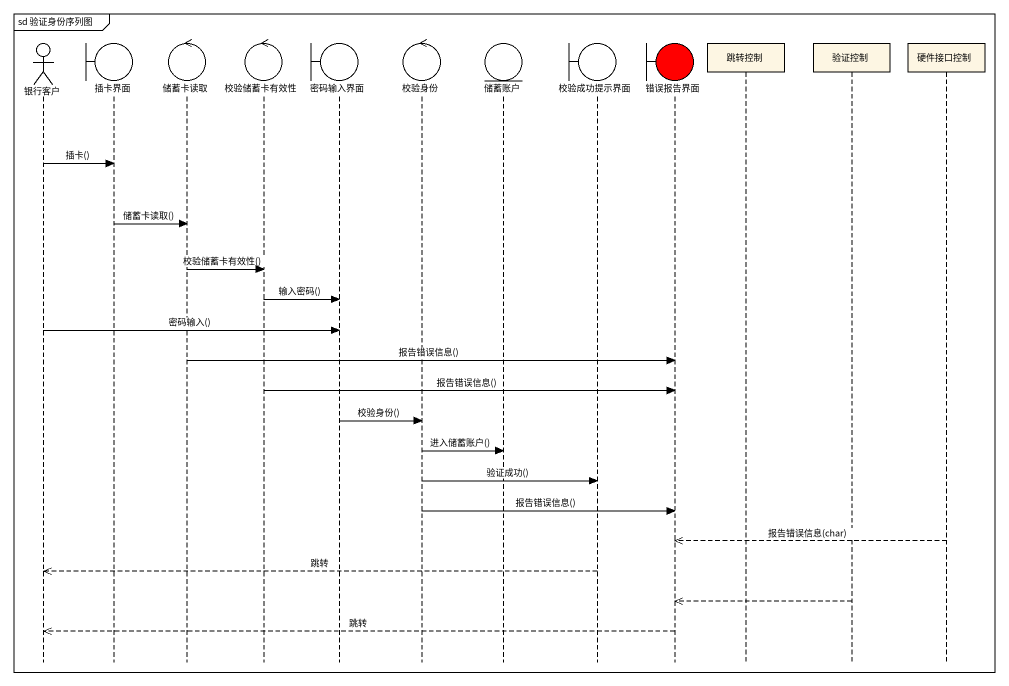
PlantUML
@startuml
mainframe sd 验证身份序列图
hide footbox
actor 银行客户
boundary 插卡界面
control 储蓄卡读取
control 校验储蓄卡有效性
boundary 密码输入界面
control 校验身份
entity 储蓄账户
boundary 校验成功提示界面
boundary 错误报告界面 #FF0000
participant 跳转控制
participant 验证控制
participant 硬件接口控制

银行客户 -> 插卡界面 : 插卡()
插卡界面 -> 储蓄卡读取 : 储蓄卡读取()
储蓄卡读取 -> 校验储蓄卡有效性 : 校验储蓄卡有效性()
校验储蓄卡有效性 -> 密码输入界面 : 输入密码()
银行客户 -> 密码输入界面 : 密码输入()
储蓄卡读取 -> 错误报告界面 : 报告错误信息()
校验储蓄卡有效性 -> 错误报告界面 : 报告错误信息()
密码输入界面 -> 校验身份 : 校验身份()
校验身份 -> 储蓄账户 : 进入储蓄账户()
校验身份 -> 校验成功提示界面 : 验证成功()
校验身份 -> 错误报告界面 : 报告错误信息()
硬件接口控制 -->> 错误报告界面 : 报告错误信息(char)
校验成功提示界面 -->> 银行客户 : 跳转
验证控制 -->> 错误报告界面
错误报告界面 -->> 银行客户 : 跳转
@enduml
